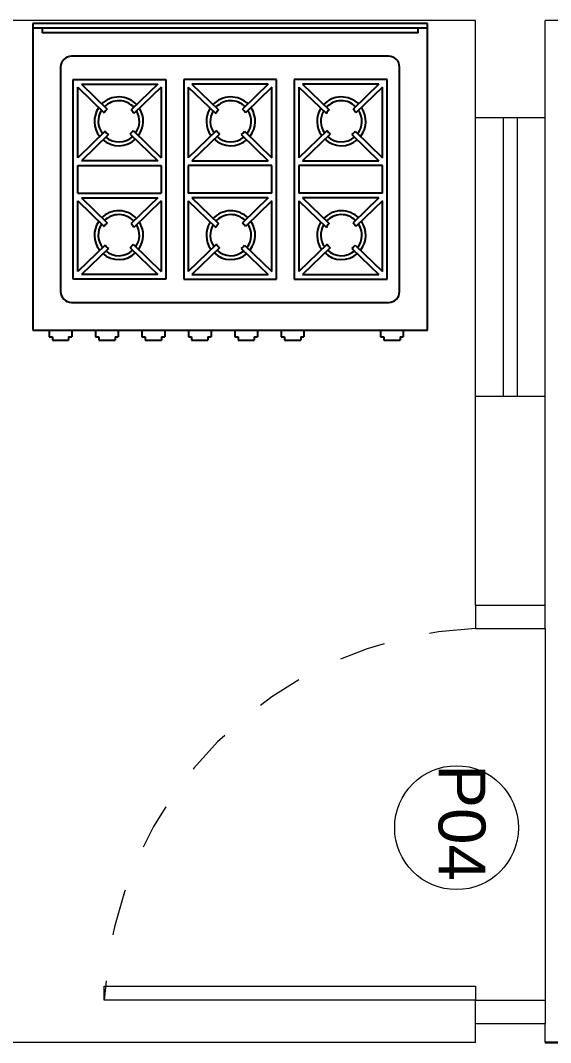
# Model space of a CAD drawing. Header units: millimetres. Extents: x 1345 to 2117, y 1214 to 1365.
# Drawn here: x 1635.934 to 1637.076, y 1253.359 to 1255.559 of the extents above; entities that cross this region are included whole.
import ezdxf

# ---------------------------------------------------------------- set-up
doc = ezdxf.new("R2010")
doc.units = ezdxf.units.MM
doc.header["$LTSCALE"] = 0.5
doc.linetypes.add('HIDDEN2', pattern=[0.1875, 0.125, -0.0625])
for name, color, linetype in [('08', 8, 'Continuous'), ('COTAS', 7, 'Continuous'), ('MOBIL-I', 251, 'Continuous'), ('PISO', 8, 'Continuous'), ('PORTAS', 3, 'Continuous'), ('PROJEÇÃO', 8, 'HIDDEN2')]:
    doc.layers.add(name, color=color, linetype=linetype)
doc.styles.get("Standard").update_dxf_attribs({"font": 'arial.ttf'})

# ---------------------------------------------------------------- blocks, each defined once
blk = doc.blocks.new('ADC_MCOZ_19')
for p, q in [((-0.425, 0), (-0.425, -0.66)), ((0.425, 0), (-0.425, 0)), ((0.425, -0.66), (0.425, 0)), ((0.425, -0.01), (-0.425, -0.01)), ((-0.405, -0.01), (-0.405, -0.02)), ((0.405, -0.02), (-0.405, -0.02)), ((0.405, -0.02), (0.405, -0.01)), ((0.3416, -0.07), (-0.3416, -0.07)), ((-0.365, -0.0934), (-0.365, -0.5766)), ((0.365, -0.5766), (0.365, -0.0934)), ((-0.3382, -0.55), (-0.3382, -0.12)), ((-0.3382, -0.12), (-0.1382, -0.12)), ((-0.3203, -0.13), (-0.2648, -0.184)), ((-0.3203, -0.13), (-0.156, -0.13)), ((-0.156, -0.13), (-0.2132, -0.1854)), ((-0.1382, -0.12), (-0.1382, -0.55)), ((-0.1, -0.12), (-0.1, -0.55)), ((0.1, -0.12), (-0.1, -0.12)), ((-0.0821, -0.13), (-0.025, -0.1854)), ((0.0821, -0.13), (-0.0821, -0.13)), ((0.0821, -0.13), (0.0267, -0.184)), ((0.1, -0.55), (0.1, -0.12)), ((0.1382, -0.12), (0.1382, -0.55)), ((0.3382, -0.12), (0.1382, -0.12)), ((0.156, -0.13), (0.2132, -0.1854)), ((0.3203, -0.13), (0.156, -0.13)), ((0.3203, -0.13), (0.2648, -0.184)), ((0.3382, -0.55), (0.3382, -0.12)), ((-0.3282, -0.2885), (-0.3282, -0.1365)), ((-0.3282, -0.1365), (-0.271, -0.1919)), ((-0.1482, -0.1365), (-0.2074, -0.1936)), ((-0.1482, -0.1365), (-0.1482, -0.2885)), ((-0.09, -0.1365), (-0.09, -0.2885)), ((-0.09, -0.1365), (-0.0308, -0.1936)), ((0.09, -0.1365), (0.0329, -0.1919)), ((0.09, -0.2885), (0.09, -0.1365)), ((0.1482, -0.1365), (0.2074, -0.1936)), ((0.1482, -0.1365), (0.1482, -0.2885)), ((0.3282, -0.1365), (0.271, -0.1919)), ((0.3282, -0.2885), (0.3282, -0.1365)), ((-0.2692, -0.2316), (-0.3282, -0.2885)), ((-0.2622, -0.2389), (-0.3203, -0.295)), ((-0.2156, -0.2376), (-0.156, -0.295)), ((-0.2091, -0.23), (-0.1482, -0.2885)), ((-0.0291, -0.23), (-0.09, -0.2885)), ((-0.0226, -0.2376), (-0.0821, -0.295)), ((0.0241, -0.2389), (0.0821, -0.295)), ((0.031, -0.2316), (0.09, -0.2885)), ((0.2091, -0.23), (0.1482, -0.2885)), ((0.2156, -0.2376), (0.156, -0.295)), ((0.2622, -0.2389), (0.3203, -0.295)), ((0.2692, -0.2316), (0.3282, -0.2885)), ((-0.3282, -0.305), (-0.1482, -0.305)), ((-0.3282, -0.365), (-0.3282, -0.305)), ((-0.156, -0.295), (-0.3203, -0.295)), ((-0.1482, -0.305), (-0.1482, -0.365)), ((0.09, -0.305), (-0.09, -0.305)), ((-0.09, -0.305), (-0.09, -0.365)), ((-0.0821, -0.295), (0.0821, -0.295)), ((0.09, -0.365), (0.09, -0.305)), ((0.1482, -0.305), (0.1482, -0.365)), ((0.3282, -0.305), (0.1482, -0.305)), ((0.156, -0.295), (0.3203, -0.295)), ((0.3282, -0.365), (0.3282, -0.305)), ((-0.3282, -0.365), (-0.1482, -0.365)), ((0.09, -0.365), (-0.09, -0.365)), ((0.3282, -0.365), (0.1482, -0.365)), ((-0.3282, -0.3815), (-0.271, -0.4369)), ((-0.3282, -0.5335), (-0.3282, -0.3815)), ((-0.3203, -0.375), (-0.2648, -0.429)), ((-0.3203, -0.375), (-0.156, -0.375)), ((-0.156, -0.375), (-0.2132, -0.4304)), ((-0.1482, -0.3815), (-0.2074, -0.4386)), ((-0.1482, -0.3815), (-0.1482, -0.5335)), ((-0.09, -0.3815), (-0.0308, -0.4386)), ((-0.09, -0.3815), (-0.09, -0.5335)), ((0.0821, -0.375), (-0.0821, -0.375)), ((-0.0821, -0.375), (-0.025, -0.4304)), ((0.0821, -0.375), (0.0267, -0.429)), ((0.09, -0.3815), (0.0329, -0.4369)), ((0.09, -0.5335), (0.09, -0.3815)), ((0.1482, -0.3815), (0.1482, -0.5335)), ((0.1482, -0.3815), (0.2074, -0.4386)), ((0.156, -0.375), (0.2132, -0.4304)), ((0.3203, -0.375), (0.156, -0.375)), ((0.3203, -0.375), (0.2648, -0.429)), ((0.3282, -0.3815), (0.271, -0.4369)), ((0.3282, -0.5335), (0.3282, -0.3815)), ((-0.2692, -0.4766), (-0.3282, -0.5335)), ((-0.2622, -0.4839), (-0.3203, -0.54)), ((-0.2156, -0.4826), (-0.156, -0.54)), ((-0.2091, -0.475), (-0.1482, -0.5335)), ((-0.0291, -0.475), (-0.09, -0.5335)), ((-0.0226, -0.4826), (-0.0821, -0.54)), ((0.0241, -0.4839), (0.0821, -0.54)), ((0.031, -0.4766), (0.09, -0.5335)), ((0.2091, -0.475), (0.1482, -0.5335)), ((0.2156, -0.4826), (0.156, -0.54)), ((0.2622, -0.4839), (0.3203, -0.54)), ((0.2692, -0.4766), (0.3282, -0.5335)), ((-0.1382, -0.55), (-0.3382, -0.55)), ((-0.156, -0.54), (-0.3203, -0.54)), ((-0.1, -0.55), (0.1, -0.55)), ((-0.0821, -0.54), (0.0821, -0.54)), ((0.1382, -0.55), (0.3382, -0.55)), ((0.156, -0.54), (0.3203, -0.54)), ((-0.3416, -0.6), (0.3416, -0.6)), ((-0.425, -0.66), (0.425, -0.66)), ((-0.3899, -0.66), (-0.3899, -0.674)), ((-0.3409, -0.66), (-0.3409, -0.674)), ((-0.2899, -0.66), (-0.2899, -0.674)), ((-0.2409, -0.66), (-0.2409, -0.674)), ((-0.1899, -0.66), (-0.1899, -0.674)), ((-0.1409, -0.66), (-0.1409, -0.674)), ((-0.0899, -0.66), (-0.0899, -0.674)), ((-0.0409, -0.66), (-0.0409, -0.674)), ((0.0101, -0.66), (0.0101, -0.674)), ((0.0591, -0.66), (0.0591, -0.674)), ((0.1101, -0.66), (0.1101, -0.674)), ((0.1591, -0.66), (0.1591, -0.674)), ((0.3241, -0.66), (0.3241, -0.674)), ((0.3731, -0.66), (0.3731, -0.674)), ((-0.3899, -0.674), (-0.3829, -0.674)), ((-0.3829, -0.674), (-0.3829, -0.681)), ((-0.3829, -0.681), (-0.3479, -0.681)), ((-0.3479, -0.674), (-0.3479, -0.681)), ((-0.3479, -0.674), (-0.3409, -0.674)), ((-0.2899, -0.674), (-0.2829, -0.674)), ((-0.2829, -0.674), (-0.2829, -0.681)), ((-0.2829, -0.681), (-0.2479, -0.681)), ((-0.2479, -0.674), (-0.2479, -0.681)), ((-0.2479, -0.674), (-0.2409, -0.674)), ((-0.1899, -0.674), (-0.1829, -0.674)), ((-0.1829, -0.674), (-0.1829, -0.681)), ((-0.1829, -0.681), (-0.1479, -0.681)), ((-0.1479, -0.674), (-0.1479, -0.681)), ((-0.1479, -0.674), (-0.1409, -0.674)), ((-0.0899, -0.674), (-0.0829, -0.674)), ((-0.0829, -0.674), (-0.0829, -0.681)), ((-0.0829, -0.681), (-0.0479, -0.681)), ((-0.0479, -0.674), (-0.0479, -0.681)), ((-0.0479, -0.674), (-0.0409, -0.674)), ((0.0101, -0.674), (0.0171, -0.674)), ((0.0171, -0.674), (0.0171, -0.681)), ((0.0171, -0.681), (0.0521, -0.681)), ((0.0521, -0.674), (0.0521, -0.681)), ((0.0521, -0.674), (0.0591, -0.674)), ((0.1101, -0.674), (0.1171, -0.674)), ((0.1171, -0.674), (0.1171, -0.681)), ((0.1171, -0.681), (0.1521, -0.681)), ((0.1521, -0.674), (0.1521, -0.681)), ((0.1521, -0.674), (0.1591, -0.674)), ((0.3241, -0.674), (0.3311, -0.674)), ((0.3311, -0.674), (0.3311, -0.681)), ((0.3311, -0.681), (0.3661, -0.681)), ((0.3661, -0.674), (0.3661, -0.681)), ((0.3661, -0.674), (0.3731, -0.674))]:
    blk.add_line(p, q)
for centre, radius, start, end in [((-0.3416, -0.0934), 0.0234, 90, 180), ((0.3416, -0.0934), 0.0234, 360, 90), ((-0.2397, -0.2103), 0.0525, 42.0892, 135.793), ((-0.2397, -0.2103), 0.0442, 42.5726, 134.909), ((0.0015, -0.2103), 0.0525, 44.207, 137.9108), ((0.0015, -0.2103), 0.0442, 45.091, 137.4274), ((0.2397, -0.2103), 0.0525, 44.207, 137.9108), ((0.2397, -0.2103), 0.0442, 45.091, 137.4274), ((-0.2397, -0.2103), 0.0525, 146.7284, 216.956), ((-0.2397, -0.2103), 0.0442, 147.9107, 216.4727), ((-0.2397, -0.2103), 0.0364, 133.7108, 149.5156), ((-0.2397, -0.2103), 0.0364, 27.382, 43.227), ((-0.2397, -0.2103), 0.0442, 326.0457, 29.5488), ((-0.2397, -0.2103), 0.0525, 325.1618, 31.1407), ((0.0015, -0.2103), 0.0525, 148.8593, 214.8382), ((0.0015, -0.2103), 0.0442, 150.4512, 213.9543), ((0.0015, -0.2103), 0.0364, 136.773, 152.618), ((0.0015, -0.2103), 0.0364, 30.4844, 46.2892), ((0.0015, -0.2103), 0.0442, 323.5273, 32.0893), ((0.0015, -0.2103), 0.0525, 323.044, 33.2716), ((0.2397, -0.2103), 0.0525, 148.8593, 214.8382), ((0.2397, -0.2103), 0.0442, 150.4512, 213.9543), ((0.2397, -0.2103), 0.0364, 136.773, 152.618), ((0.2397, -0.2103), 0.0364, 30.4844, 46.2892), ((0.2397, -0.2103), 0.0442, 323.5273, 32.0893), ((0.2397, -0.2103), 0.0525, 323.044, 33.2716), ((-0.2397, -0.2103), 0.0364, 215.8183, 231.6632), ((-0.2397, -0.2103), 0.0364, 311.4391, 327.244), ((0.0015, -0.2103), 0.0364, 212.756, 228.5609), ((0.0015, -0.2103), 0.0364, 308.3368, 324.1817), ((0.2397, -0.2103), 0.0364, 212.756, 228.5609), ((0.2397, -0.2103), 0.0364, 308.3368, 324.1817), ((-0.2397, -0.2103), 0.0525, 227.9045, 314.2264), ((-0.2397, -0.2103), 0.0442, 229.4965, 313.0441), ((0.0015, -0.2103), 0.0525, 225.7736, 312.0955), ((0.0015, -0.2103), 0.0442, 226.9559, 310.5035), ((0.2397, -0.2103), 0.0525, 225.7736, 312.0955), ((0.2397, -0.2103), 0.0442, 226.9559, 310.5035), ((-0.2397, -0.4553), 0.0525, 42.0892, 135.793), ((-0.2397, -0.4553), 0.0442, 42.5726, 134.909), ((0.0015, -0.4553), 0.0525, 44.207, 137.9108), ((0.0015, -0.4553), 0.0442, 45.091, 137.4274), ((0.2397, -0.4553), 0.0525, 44.207, 137.9108), ((0.2397, -0.4553), 0.0442, 45.091, 137.4274), ((-0.2397, -0.4553), 0.0525, 146.7284, 216.956), ((-0.2397, -0.4553), 0.0442, 147.9107, 216.4727), ((-0.2397, -0.4553), 0.0364, 133.7108, 149.5156), ((-0.2397, -0.4553), 0.0364, 27.382, 43.227), ((-0.2397, -0.4553), 0.0442, 326.0457, 29.5488), ((-0.2397, -0.4553), 0.0525, 325.1618, 31.1407), ((0.0015, -0.4553), 0.0525, 148.8593, 214.8382), ((0.0015, -0.4553), 0.0442, 150.4512, 213.9543), ((0.0015, -0.4553), 0.0364, 136.773, 152.618), ((0.0015, -0.4553), 0.0364, 30.4844, 46.2892), ((0.0015, -0.4553), 0.0442, 323.5273, 32.0893), ((0.0015, -0.4553), 0.0525, 323.044, 33.2716), ((0.2397, -0.4553), 0.0525, 148.8593, 214.8382), ((0.2397, -0.4553), 0.0442, 150.4512, 213.9543), ((0.2397, -0.4553), 0.0364, 136.773, 152.618), ((0.2397, -0.4553), 0.0364, 30.4844, 46.2892), ((0.2397, -0.4553), 0.0442, 323.5273, 32.0893), ((0.2397, -0.4553), 0.0525, 323.044, 33.2716), ((-0.2397, -0.4553), 0.0364, 215.8183, 231.6632), ((-0.2397, -0.4553), 0.0364, 311.4391, 327.244), ((0.0015, -0.4553), 0.0364, 212.756, 228.5609), ((0.0015, -0.4553), 0.0364, 308.3368, 324.1817), ((0.2397, -0.4553), 0.0364, 212.756, 228.5609), ((0.2397, -0.4553), 0.0364, 308.3368, 324.1817), ((-0.2397, -0.4553), 0.0525, 227.9045, 314.2264), ((-0.2397, -0.4553), 0.0442, 229.4965, 313.0441), ((0.0015, -0.4553), 0.0525, 225.7736, 312.0955), ((0.0015, -0.4553), 0.0442, 226.9559, 310.5035), ((0.2397, -0.4553), 0.0525, 225.7736, 312.0955), ((0.2397, -0.4553), 0.0442, 226.9559, 310.5035), ((-0.3416, -0.5766), 0.0234, 180, 270), ((0.3416, -0.5766), 0.0234, 270, 360)]:
    blk.add_arc(centre, radius, start, end)

msp = doc.modelspace()

# ---------------------------------------------------------------- linework, layer by layer
at = {"layer": '08', "lineweight": 15}
for p, q in [((1636.9142, 1255.5594), (1633.2142, 1255.5594)), ((1636.9142, 1255.1427), (1636.9142, 1255.5594)), ((1636.9142, 1255.4094), (1636.9142, 1255.5594)), ((1639.6142, 1255.5594), (1637.0642, 1255.5594)), ((1637.0642, 1255.3498), (1637.0642, 1255.5594)), ((1637.0642, 1255.3498), (1636.9142, 1255.3498)), ((1636.9142, 1254.7498), (1636.9142, 1255.3498)), ((1636.9742, 1254.7498), (1636.9742, 1255.3498)), ((1637.0042, 1254.7498), (1637.0042, 1255.3498)), ((1637.0642, 1254.7498), (1637.0642, 1255.3498)), ((1636.9142, 1254.3005), (1636.9142, 1254.7498)), ((1637.0642, 1254.7498), (1636.9142, 1254.7498)), ((1637.0642, 1254.3005), (1637.0642, 1254.7498)), ((1636.9142, 1254.3005), (1637.0642, 1254.3005)), ((1636.9142, 1253.3594), (1636.9142, 1253.4005)), ((1636.9142, 1253.4005), (1637.0642, 1253.4005)), ((1637.0642, 1253.3594), (1637.0642, 1253.4005)), ((1636.9142, 1253.3594), (1628.8642, 1253.3594))]:
    msp.add_line(p, q, dxfattribs=at)
at = {"layer": '08', "lineweight": 30}
msp.add_lwpolyline([(1637.0642, 1253.3594), (1643.6142, 1253.3594)], dxfattribs=at)
at = {"layer": 'COTAS', "color": 7, "lineweight": 15}
msp.add_line((1637.0642, 1254.2505), (1637.0642, 1253.4505), dxfattribs=at)
at = {"layer": 'PISO', "lineweight": 15}
msp.add_circle((1636.8731, 1253.8219), 0.1333, dxfattribs=at)
at = {"layer": 'PORTAS', "lineweight": 15}
for p, q in [((1636.1142, 1253.4505), (1636.1142, 1253.4805)), ((1636.1142, 1253.4805), (1636.9142, 1253.4805)), ((1636.9142, 1253.4805), (1636.9142, 1253.4505)), ((1636.9142, 1253.4505), (1636.1142, 1253.4505))]:
    msp.add_line(p, q, dxfattribs=at)
for points in [[(1636.9142, 1254.3005), (1636.9142, 1254.2505), (1637.0642, 1254.2505), (1637.0642, 1254.3005)], [(1636.9142, 1253.4005), (1636.9142, 1253.4505), (1637.0642, 1253.4505), (1637.0642, 1253.4005)]]:
    msp.add_lwpolyline(points, dxfattribs=at)
at = {"layer": 'PROJEÇÃO', "lineweight": 15}
msp.add_arc((1636.9496, 1253.4151), 0.8361, 92.4249, 177.5751, dxfattribs=at)

# ---------------------------------------------------------------- block references
at = {"layer": 'MOBIL-I', "lineweight": 15}
msp.add_blockref('ADC_MCOZ_19', (1636.3853, 1255.5525), dxfattribs=at)

# ---------------------------------------------------------------- texts
at = {"layer": '08', "lineweight": 15, "insert": (1636.9354, 1253.9584), "char_height": 0.10106, "width": 0.373078, "attachment_point": 1, "rotation": 270}
msp.add_mtext('{\\C3;P04}', dxfattribs=at)

doc.saveas('drawing.dxf')
